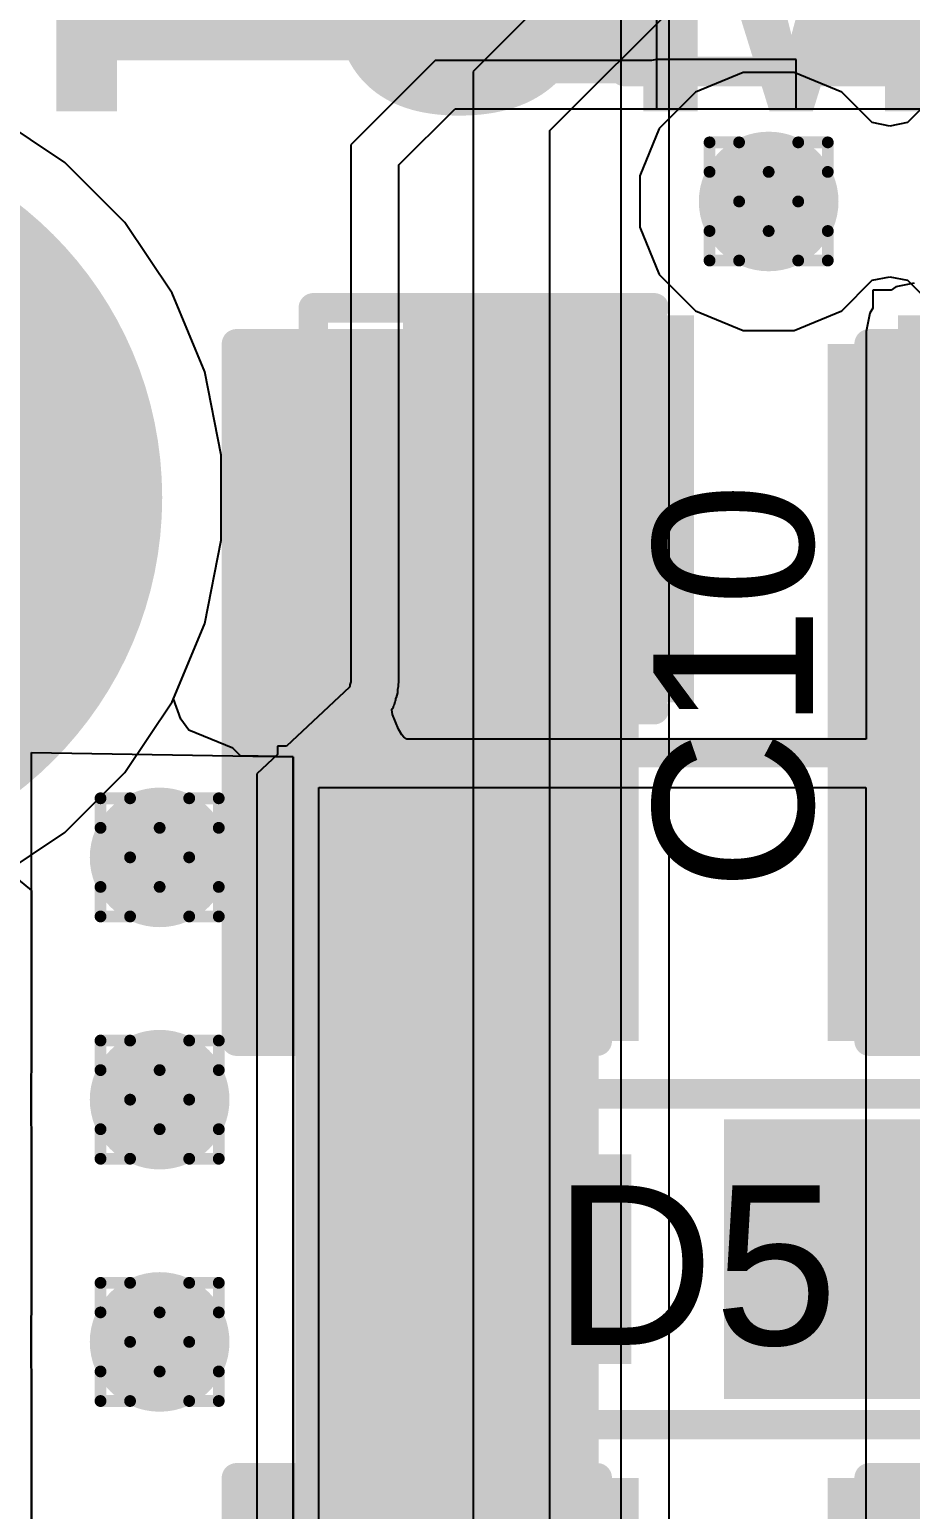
# Model space of a CAD drawing. Header units: inches. Extents: x -6 to 328, y -6 to 90.
# Drawn here: x 1.03 to 4.81, y 26.65 to 33.01 of the extents above; entities that cross this region are included whole.
import ezdxf

# ---------------------------------------------------------------- set-up
doc = ezdxf.new("R2010")
doc.units = ezdxf.units.IN
for name, color, linetype in [('Bottom Layer', 5, 'Continuous'), ('Bottom Overlay', 54, 'Continuous'), ('Bottom Paste', 16, 'Continuous'), ('Bottom Solder', 6, 'Continuous'), ('Designators', 56, 'Continuous'), ('Drill Drawing', 1, 'Continuous'), ('GND', 76, 'Continuous'), ('Pad Holes', 156, 'Continuous'), ('PWR', 16, 'Continuous'), ('Top Layer', 1, 'Continuous'), ('Top Overlay', 2, 'Continuous'), ('Top Paste', 8, 'Continuous'), ('Top Solder', 216, 'Continuous'), ('Via Holes', 16, 'Continuous')]:
    doc.layers.add(name, color=color, linetype=linetype)
doc.styles.add('Arial', font='', dxfattribs={"height": 0.2})
doc.styles.add('Arial_Bold', font='', dxfattribs={"height": 0.2})
doc.styles.get('Arial').set_extended_font_data('Arial')
doc.styles.get('Arial_Bold').set_extended_font_data('Arial', bold=True)

# ---------------------------------------------------------------- blocks, each defined once
blk = doc.blocks.new('FNR4030S3R9MT_B_47')
at = {"layer": 'Bottom Layer'}
for points in [[(-2.05, 1.85), (-0.95, 1.85), (-0.95, -1.85), (-2.05, -1.85)], [(0.95, 1.85), (2.05, 1.85), (2.05, -1.85), (0.95, -1.85)]]:
    blk.add_hatch(color=5, dxfattribs=at).paths.add_polyline_path(points)
at = {"layer": 'Bottom Paste'}
for points in [[(-2.05, 1.85), (-0.95, 1.85), (-0.95, -1.85), (-2.05, -1.85)], [(0.95, 1.85), (2.05, 1.85), (2.05, -1.85), (0.95, -1.85)]]:
    blk.add_hatch(color=16, dxfattribs=at).paths.add_polyline_path(points)
at = {"layer": 'Bottom Solder'}
for points in [[(-2.1516, 1.9516), (-0.8484, 1.9516), (-0.8484, -1.9516), (-2.1516, -1.9516)], [(0.8484, 1.9516), (2.1516, 1.9516), (2.1516, -1.9516), (0.8484, -1.9516)]]:
    blk.add_hatch(color=6, dxfattribs=at).paths.add_polyline_path(points)
at = {"layer": 'Bottom Overlay'}
for points in [[(-2, 2, 0.127, 0.127, 0), (2, 2, 0.127, 0.127, 0)], [(-2, -2, 0.127, 0.127, 0), (2, -2, 0.127, 0.127, 0)]]:
    blk.add_lwpolyline(points, format="xyseb", dxfattribs=at)
for points in [[(-2.0317, 2, 0.0635, 0.0635, 1), (-1.9682, 2, 0.0635, 0.0635, 1)], [(1.9683, 2, 0.0635, 0.0635, 1), (2.0318, 2, 0.0635, 0.0635, 1)], [(-2.0317, -2, 0.0635, 0.0635, 1), (-1.9682, -2, 0.0635, 0.0635, 1)], [(1.9683, -2, 0.0635, 0.0635, 1), (2.0318, -2, 0.0635, 0.0635, 1)]]:
    blk.add_lwpolyline(points, format="xyseb", close=True, dxfattribs=at)
blk = doc.blocks.new('SOD_523F_B_55')
at = {"layer": 'Bottom Layer'}
for points in [[(-1.4, 0.26), (-0.6, 0.26), (-0.6, -0.26), (-1.4, -0.26)], [(0.6, 0.26), (1.4, 0.26), (1.4, -0.26), (0.6, -0.26)]]:
    blk.add_hatch(color=5, dxfattribs=at).paths.add_polyline_path(points)
at = {"layer": 'Bottom Overlay'}
for points in [[(0.7367, 0.3302), (1.7781, 0.3302), (1.7781, 0.508), (0.7367, 0.508)], [(1.4987, -0.3556), (1.7781, -0.3556), (1.7781, 0.381), (1.4987, 0.381)], [(0.7367, -0.508), (1.7781, -0.508), (1.7781, -0.3302), (0.7367, -0.3302)]]:
    blk.add_hatch(color=54, dxfattribs=at).paths.add_polyline_path(points)
at = {"layer": 'Bottom Paste'}
for points in [[(-1.4, 0.26), (-0.6, 0.26), (-0.6, -0.26), (-1.4, -0.26)], [(0.6, 0.26), (1.4, 0.26), (1.4, -0.26), (0.6, -0.26)]]:
    blk.add_hatch(color=16, dxfattribs=at).paths.add_polyline_path(points)
at = {"layer": 'Bottom Solder'}
for points in [[(-1.5016, 0.3616), (-0.4984, 0.3616), (-0.4984, -0.3616), (-1.5016, -0.3616)], [(0.4984, 0.3616), (1.5016, 0.3616), (1.5016, -0.3616), (0.4984, -0.3616)]]:
    blk.add_hatch(color=6, dxfattribs=at).paths.add_polyline_path(points)
at = {"layer": 'Bottom Overlay'}
for points in [[(0.7366, 0.4572, 0.127, 0.127, 0), (-0.635, 0.4572, 0.127, 0.127, 0)], [(-0.635, 0.4572, 0.127, 0.127, 0), (-0.635, 0.3772, 0.127, 0.127, 0)], [(-0.635, -0.381, 0.127, 0.127, 0), (-0.635, -0.461, 0.127, 0.127, 0)], [(0.7366, -0.4572, 0.127, 0.127, 0), (-0.635, -0.4572, 0.127, 0.127, 0)]]:
    blk.add_lwpolyline(points, format="xyseb", dxfattribs=at)
for points in [[(-0.6667, 0.4572, 0.0635, 0.0635, 1), (-0.6032, 0.4572, 0.0635, 0.0635, 1)], [(-0.6667, 0.4572, 0.0635, 0.0635, 1), (-0.6032, 0.4572, 0.0635, 0.0635, 1)], [(0.7048, 0.4572, 0.0635, 0.0635, 1), (0.7683, 0.4572, 0.0635, 0.0635, 1)], [(-0.6667, 0.3772, 0.0635, 0.0635, 1), (-0.6032, 0.3772, 0.0635, 0.0635, 1)], [(-0.6667, -0.381, 0.0635, 0.0635, 1), (-0.6032, -0.381, 0.0635, 0.0635, 1)], [(-0.6667, -0.4572, 0.0635, 0.0635, 1), (-0.6032, -0.4572, 0.0635, 0.0635, 1)], [(-0.6667, -0.461, 0.0635, 0.0635, 1), (-0.6032, -0.461, 0.0635, 0.0635, 1)], [(0.7048, -0.4572, 0.0635, 0.0635, 1), (0.7683, -0.4572, 0.0635, 0.0635, 1)]]:
    blk.add_lwpolyline(points, format="xyseb", close=True, dxfattribs=at)
blk = doc.blocks.new('M____SMP_56')
at = {"layer": 'Top Layer'}
for points in [[(-1.95, 0.55), (0.05, 0.55), (0.05, -0.55), (-1.95, -0.55)], [(0.55, 0.4), (1.35, 0.4), (1.35, -0.4), (0.55, -0.4)]]:
    blk.add_hatch(color=1, dxfattribs=at).paths.add_polyline_path(points)
at = {"layer": 'Top Overlay'}
for points in [[(1.1458, 0.4571), (1.4252, 0.4571), (1.4252, 0.7619), (1.1458, 0.7619)], [(1.7554, 0.7619), (1.3998, 0.7619), (1.3998, -0.7621), (1.7554, -0.7621)], [(1.1458, -0.7621), (1.4252, -0.7621), (1.4252, -0.4573), (1.1458, -0.4573)]]:
    blk.add_hatch(color=2, dxfattribs=at).paths.add_polyline_path(points)
at = {"layer": 'Top Paste'}
for points in [[(-1.95, 0.55), (0.05, 0.55), (0.05, -0.55), (-1.95, -0.55)], [(0.55, 0.4), (1.35, 0.4), (1.35, -0.4), (0.55, -0.4)]]:
    blk.add_hatch(color=8, dxfattribs=at).paths.add_polyline_path(points)
at = {"layer": 'Top Solder'}
for points in [[(-2.0008, 0.6008), (0.1008, 0.6008), (0.1008, -0.6008), (-2.0008, -0.6008)], [(0.4992, 0.4508), (1.4008, 0.4508), (1.4008, -0.4508), (0.4992, -0.4508)]]:
    blk.add_hatch(color=216, dxfattribs=at).paths.add_polyline_path(points)
at = {"layer": 'Top Overlay'}
for points in [[(1.143, 0.7112, 0.127, 0.127, 0), (-1.0922, 0.7112, 0.127, 0.127, 0)], [(1.143, -0.7112, 0.127, 0.127, 0), (-1.0922, -0.7112, 0.127, 0.127, 0)]]:
    blk.add_lwpolyline(points, format="xyseb", dxfattribs=at)
for points in [[(-1.124, 0.7112, 0.0635, 0.0635, 1), (-1.0604, 0.7112, 0.0635, 0.0635, 1)], [(1.1113, 0.7112, 0.0635, 0.0635, 1), (1.1747, 0.7112, 0.0635, 0.0635, 1)], [(-1.124, -0.7112, 0.0635, 0.0635, 1), (-1.0604, -0.7112, 0.0635, 0.0635, 1)], [(1.1113, -0.7112, 0.0635, 0.0635, 1), (1.1747, -0.7112, 0.0635, 0.0635, 1)]]:
    blk.add_lwpolyline(points, format="xyseb", close=True, dxfattribs=at)
blk = doc.blocks.new('C___1210_89')
at = {"layer": 'Top Layer'}
for points in [[(-2.032, 1.397), (-0.508, 1.397), (-0.508, -1.397), (-2.032, -1.397)], [(0.508, 1.397), (2.032, 1.397), (2.032, -1.397), (0.508, -1.397)]]:
    blk.add_hatch(color=1, dxfattribs=at).paths.add_polyline_path(points)
at = {"layer": 'Top Paste'}
for points in [[(-2.032, 1.397), (-0.508, 1.397), (-0.508, -1.397), (-2.032, -1.397)], [(0.508, 1.397), (2.032, 1.397), (2.032, -1.397), (0.508, -1.397)]]:
    blk.add_hatch(color=8, dxfattribs=at).paths.add_polyline_path(points)
at = {"layer": 'Top Solder'}
for points in [[(-2.1336, 1.4986), (-0.4064, 1.4986), (-0.4064, -1.4986), (-2.1336, -1.4986)], [(0.4064, 1.4986), (2.1336, 1.4986), (2.1336, -1.4986), (0.4064, -1.4986)]]:
    blk.add_hatch(color=216, dxfattribs=at).paths.add_polyline_path(points)
at = {"layer": 'Top Overlay'}
for points in [[(-2.1336, 1.4986, 0.127, 0.127, 0), (-2.1336, -1.4986, 0.127, 0.127, 0)], [(-0.5842, 1.4986, 0.127, 0.127, 0), (-2.1336, 1.4986, 0.127, 0.127, 0)], [(2.1336, 1.4986, 0.127, 0.127, 0), (0.5842, 1.4986, 0.127, 0.127, 0)], [(2.1336, 1.4986, 0.127, 0.127, 0), (2.1336, -1.4986, 0.127, 0.127, 0)], [(-0.5842, -1.4986, 0.127, 0.127, 0), (-2.1336, -1.4986, 0.127, 0.127, 0)], [(2.1336, -1.4986, 0.127, 0.127, 0), (0.5842, -1.4986, 0.127, 0.127, 0)]]:
    blk.add_lwpolyline(points, format="xyseb", dxfattribs=at)
for points in [[(-2.16535, 1.4986, 0.0635, 0.0635, 1), (-2.10185, 1.4986, 0.0635, 0.0635, 1)], [(-2.16535, 1.4986, 0.0635, 0.0635, 1), (-2.10185, 1.4986, 0.0635, 0.0635, 1)], [(-0.61595, 1.4986, 0.0635, 0.0635, 1), (-0.55245, 1.4986, 0.0635, 0.0635, 1)], [(0.55245, 1.4986, 0.0635, 0.0635, 1), (0.61595, 1.4986, 0.0635, 0.0635, 1)], [(2.10185, 1.4986, 0.0635, 0.0635, 1), (2.16535, 1.4986, 0.0635, 0.0635, 1)], [(2.10185, 1.4986, 0.0635, 0.0635, 1), (2.16535, 1.4986, 0.0635, 0.0635, 1)], [(-2.16535, -1.4986, 0.0635, 0.0635, 1), (-2.10185, -1.4986, 0.0635, 0.0635, 1)], [(-2.16535, -1.4986, 0.0635, 0.0635, 1), (-2.10185, -1.4986, 0.0635, 0.0635, 1)], [(-0.61595, -1.4986, 0.0635, 0.0635, 1), (-0.55245, -1.4986, 0.0635, 0.0635, 1)], [(0.55245, -1.4986, 0.0635, 0.0635, 1), (0.61595, -1.4986, 0.0635, 0.0635, 1)], [(2.10185, -1.4986, 0.0635, 0.0635, 1), (2.16535, -1.4986, 0.0635, 0.0635, 1)], [(2.10185, -1.4986, 0.0635, 0.0635, 1), (2.16535, -1.4986, 0.0635, 0.0635, 1)]]:
    blk.add_lwpolyline(points, format="xyseb", close=True, dxfattribs=at)
blk = doc.blocks.new('C___1210_90')
at = {"layer": 'Top Layer'}
for points in [[(-2.032, 1.397), (-0.508, 1.397), (-0.508, -1.397), (-2.032, -1.397)], [(0.508, 1.397), (2.032, 1.397), (2.032, -1.397), (0.508, -1.397)]]:
    blk.add_hatch(color=1, dxfattribs=at).paths.add_polyline_path(points)
at = {"layer": 'Top Paste'}
for points in [[(-2.032, 1.397), (-0.508, 1.397), (-0.508, -1.397), (-2.032, -1.397)], [(0.508, 1.397), (2.032, 1.397), (2.032, -1.397), (0.508, -1.397)]]:
    blk.add_hatch(color=8, dxfattribs=at).paths.add_polyline_path(points)
at = {"layer": 'Top Solder'}
for points in [[(-2.1336, 1.4986), (-0.4064, 1.4986), (-0.4064, -1.4986), (-2.1336, -1.4986)], [(0.4064, 1.4986), (2.1336, 1.4986), (2.1336, -1.4986), (0.4064, -1.4986)]]:
    blk.add_hatch(color=216, dxfattribs=at).paths.add_polyline_path(points)
at = {"layer": 'Top Overlay'}
for points in [[(-0.5842, 1.4986, 0.127, 0.127, 0), (-2.1336, 1.4986, 0.127, 0.127, 0)], [(-2.1336, 1.4986, 0.127, 0.127, 0), (-2.1336, -1.4986, 0.127, 0.127, 0)], [(2.1336, 1.4986, 0.127, 0.127, 0), (0.5842, 1.4986, 0.127, 0.127, 0)], [(2.1336, 1.4986, 0.127, 0.127, 0), (2.1336, -1.4986, 0.127, 0.127, 0)], [(-0.5842, -1.4986, 0.127, 0.127, 0), (-2.1336, -1.4986, 0.127, 0.127, 0)], [(2.1336, -1.4986, 0.127, 0.127, 0), (0.5842, -1.4986, 0.127, 0.127, 0)]]:
    blk.add_lwpolyline(points, format="xyseb", dxfattribs=at)
for points in [[(-2.16535, 1.4986, 0.0635, 0.0635, 1), (-2.10185, 1.4986, 0.0635, 0.0635, 1)], [(-2.16535, 1.4986, 0.0635, 0.0635, 1), (-2.10185, 1.4986, 0.0635, 0.0635, 1)], [(-0.61595, 1.4986, 0.0635, 0.0635, 1), (-0.55245, 1.4986, 0.0635, 0.0635, 1)], [(0.55245, 1.4986, 0.0635, 0.0635, 1), (0.61595, 1.4986, 0.0635, 0.0635, 1)], [(2.10185, 1.4986, 0.0635, 0.0635, 1), (2.16535, 1.4986, 0.0635, 0.0635, 1)], [(2.10185, 1.4986, 0.0635, 0.0635, 1), (2.16535, 1.4986, 0.0635, 0.0635, 1)], [(-2.16535, -1.4986, 0.0635, 0.0635, 1), (-2.10185, -1.4986, 0.0635, 0.0635, 1)], [(-2.16535, -1.4986, 0.0635, 0.0635, 1), (-2.10185, -1.4986, 0.0635, 0.0635, 1)], [(-0.61595, -1.4986, 0.0635, 0.0635, 1), (-0.55245, -1.4986, 0.0635, 0.0635, 1)], [(0.55245, -1.4986, 0.0635, 0.0635, 1), (0.61595, -1.4986, 0.0635, 0.0635, 1)], [(2.10185, -1.4986, 0.0635, 0.0635, 1), (2.16535, -1.4986, 0.0635, 0.0635, 1)], [(2.10185, -1.4986, 0.0635, 0.0635, 1), (2.16535, -1.4986, 0.0635, 0.0635, 1)]]:
    blk.add_lwpolyline(points, format="xyseb", close=True, dxfattribs=at)
blk = doc.blocks.new('C___0805_B_92')
at = {"layer": 'Bottom Layer'}
for points in [[(-1.524, 0.762), (-0.508, 0.762), (-0.508, -0.762), (-1.524, -0.762)], [(0.508, 0.762), (1.524, 0.762), (1.524, -0.762), (0.508, -0.762)]]:
    blk.add_hatch(color=5, dxfattribs=at).paths.add_polyline_path(points)
at = {"layer": 'Bottom Paste'}
for points in [[(-1.524, 0.762), (-0.508, 0.762), (-0.508, -0.762), (-1.524, -0.762)], [(0.508, 0.762), (1.524, 0.762), (1.524, -0.762), (0.508, -0.762)]]:
    blk.add_hatch(color=16, dxfattribs=at).paths.add_polyline_path(points)
at = {"layer": 'Bottom Solder'}
for points in [[(-1.594, 0.832), (-0.438, 0.832), (-0.438, -0.832), (-1.594, -0.832)], [(0.438, 0.832), (1.594, 0.832), (1.594, -0.832), (0.438, -0.832)]]:
    blk.add_hatch(color=6, dxfattribs=at).paths.add_polyline_path(points)
at = {"layer": 'Bottom Overlay'}
for points in [[(-1.6256, 0.8636, 0.127, 0.127, 0), (-0.6096, 0.8636, 0.127, 0.127, 0)], [(-1.6256, -0.8636, 0.127, 0.127, 0), (-1.6256, 0.8636, 0.127, 0.127, 0)], [(0.6096, 0.8636, 0.127, 0.127, 0), (1.6256, 0.8636, 0.127, 0.127, 0)], [(1.6256, -0.8636, 0.127, 0.127, 0), (1.6256, 0.8636, 0.127, 0.127, 0)], [(-1.6256, -0.8636, 0.127, 0.127, 0), (-0.6096, -0.8636, 0.127, 0.127, 0)], [(0.6096, -0.8636, 0.127, 0.127, 0), (1.6256, -0.8636, 0.127, 0.127, 0)]]:
    blk.add_lwpolyline(points, format="xyseb", dxfattribs=at)
for points in [[(-1.6574, 0.8636, 0.0635, 0.0635, 1), (-1.5938, 0.8636, 0.0635, 0.0635, 1)], [(-1.6574, 0.8636, 0.0635, 0.0635, 1), (-1.5938, 0.8636, 0.0635, 0.0635, 1)], [(-0.6413, 0.8636, 0.0635, 0.0635, 1), (-0.5778, 0.8636, 0.0635, 0.0635, 1)], [(0.5778, 0.8636, 0.0635, 0.0635, 1), (0.6413, 0.8636, 0.0635, 0.0635, 1)], [(1.5938, 0.8636, 0.0635, 0.0635, 1), (1.6574, 0.8636, 0.0635, 0.0635, 1)], [(1.5938, 0.8636, 0.0635, 0.0635, 1), (1.6574, 0.8636, 0.0635, 0.0635, 1)], [(-1.6574, -0.8636, 0.0635, 0.0635, 1), (-1.5938, -0.8636, 0.0635, 0.0635, 1)], [(-1.6574, -0.8636, 0.0635, 0.0635, 1), (-1.5938, -0.8636, 0.0635, 0.0635, 1)], [(-0.6413, -0.8636, 0.0635, 0.0635, 1), (-0.5778, -0.8636, 0.0635, 0.0635, 1)], [(0.5778, -0.8636, 0.0635, 0.0635, 1), (0.6413, -0.8636, 0.0635, 0.0635, 1)], [(1.5938, -0.8636, 0.0635, 0.0635, 1), (1.6574, -0.8636, 0.0635, 0.0635, 1)], [(1.5938, -0.8636, 0.0635, 0.0635, 1), (1.6574, -0.8636, 0.0635, 0.0635, 1)]]:
    blk.add_lwpolyline(points, format="xyseb", close=True, dxfattribs=at)

msp = doc.modelspace()

# ---------------------------------------------------------------- hatches: boundary and pattern name
at = {"layer": 'Bottom Layer'}
for points in [[(4.3228, 32.879), (7.3068, 32.879), (7.3068, 36.391), (4.3228, 36.391)], [(1.2376, 32.879), (3.7228, 32.879), (3.7228, 36.21), (1.2376, 36.21)]]:
    msp.add_hatch(color=5, dxfattribs=at).paths.add_polyline_path(points)
h = msp.add_hatch(color=5, dxfattribs=at)
edge = h.paths.add_edge_path()
edge.add_arc((4.2052, 32.273), 0.3, 0, 360)
h = msp.add_hatch(color=5, dxfattribs=at)
edge = h.paths.add_edge_path()
edge.add_arc((1.589, 29.4536), 0.3, 0, 360)
h = msp.add_hatch(color=5, dxfattribs=at)
edge = h.paths.add_edge_path()
edge.add_arc((1.589, 28.4122), 0.3, 0, 360)
h = msp.add_hatch(color=5, dxfattribs=at)
edge = h.paths.add_edge_path()
edge.add_arc((1.589, 27.3708), 0.3, 0, 360)
at = {"layer": 'GND'}
h = msp.add_hatch(color=76, dxfattribs=at)
edge = h.paths.add_edge_path()
edge.add_arc((4.2052, 32.273), 0.3, 0, 360)
h = msp.add_hatch(color=76, dxfattribs=at)
edge = h.paths.add_edge_path()
edge.add_arc((1.589, 29.4536), 0.3, 0, 360)
h = msp.add_hatch(color=76, dxfattribs=at)
edge = h.paths.add_edge_path()
edge.add_arc((1.589, 28.4122), 0.3, 0, 360)
h = msp.add_hatch(color=76, dxfattribs=at)
edge = h.paths.add_edge_path()
edge.add_arc((1.589, 27.3708), 0.3, 0, 360)
at = {"layer": 'Pad Holes'}
h = msp.add_hatch(color=7, dxfattribs=at)
edge = h.paths.add_edge_path()
edge.add_arc((0, 31), 1.6, 0, 360)
at = {"layer": 'PWR'}
h = msp.add_hatch(color=16, dxfattribs=at)
edge = h.paths.add_edge_path()
edge.add_arc((4.2052, 32.273), 0.3, 0, 360)
h = msp.add_hatch(color=16, dxfattribs=at)
edge = h.paths.add_edge_path()
edge.add_arc((1.589, 29.4536), 0.3, 0, 360)
h = msp.add_hatch(color=16, dxfattribs=at)
edge = h.paths.add_edge_path()
edge.add_arc((1.589, 28.4122), 0.3, 0, 360)
h = msp.add_hatch(color=16, dxfattribs=at)
edge = h.paths.add_edge_path()
edge.add_arc((1.589, 27.3708), 0.3, 0, 360)
at = {"layer": 'Top Layer'}
h = msp.add_hatch(color=1, dxfattribs=at)
edge = h.paths.add_edge_path()
edge.add_arc((4.2052, 32.273), 0.3, 0, 360)
h = msp.add_hatch(color=1, dxfattribs=at)
edge = h.paths.add_edge_path()
edge.add_arc((1.589, 29.4536), 0.3, 0, 360)
h = msp.add_hatch(color=1, dxfattribs=at)
edge = h.paths.add_edge_path()
edge.add_arc((1.589, 28.4122), 0.3, 0, 360)
h = msp.add_hatch(color=1, dxfattribs=at)
edge = h.paths.add_edge_path()
edge.add_arc((1.589, 27.3708), 0.3, 0, 360)
at = {"layer": 'Via Holes'}
h = msp.add_hatch(color=7, dxfattribs=at)
edge = h.paths.add_edge_path()
edge.add_arc((4.2052, 32.273), 0.15, 0, 360)
h = msp.add_hatch(color=7, dxfattribs=at)
edge = h.paths.add_edge_path()
edge.add_arc((1.589, 29.4536), 0.15, 0, 360)
h = msp.add_hatch(color=7, dxfattribs=at)
edge = h.paths.add_edge_path()
edge.add_arc((1.589, 28.4122), 0.15, 0, 360)
h = msp.add_hatch(color=7, dxfattribs=at)
edge = h.paths.add_edge_path()
edge.add_arc((1.589, 27.3708), 0.15, 0, 360)

# ---------------------------------------------------------------- linework, layer by layer
at = {"layer": 'Bottom Layer'}
for p, q in [((3.7228, 34.063), (3.7228, 32.8831)), ((2.7728, 32.879), (2.5913, 32.6975)), ((2.8586, 32.879), (2.7728, 32.879)), ((3.7024, 32.879), (2.8586, 32.879)), ((2.8586, 32.879), (2.8586, 32.879)), ((2.8586, 32.879), (2.8586, 32.879)), ((3.7228, 32.8831), (3.7024, 32.879)), ((4.3228, 32.8831), (3.7228, 32.8831)), ((3.7228, 32.8831), (3.7228, 32.6719)), ((4.3228, 32.6719), (4.3228, 32.8831)), ((2.5913, 32.6975), (2.4705, 32.5767)), ((1.1819, 32.4401), (0.8782, 32.643)), ((2.617, 32.4302), (2.8586, 32.6719)), ((2.8586, 32.6719), (7.3068, 32.6719)), ((3.7228, 32.6719), (4.3228, 32.6719)), ((2.4705, 32.5767), (2.4098, 32.516)), ((2.4705, 32.5767), (2.4705, 32.5767)), ((2.4098, 32.516), (2.4098, 30.2077)), ((1.4401, 32.1819), (1.1819, 32.4401)), ((2.617, 30.2077), (2.617, 32.4302)), ((2.617, 32.4302), (2.617, 32.4302)), ((1.643, 31.8782), (1.4401, 32.1819)), ((1.7828, 31.5408), (1.643, 31.8782)), ((4.7311, 31.892), (4.653, 31.892)), ((4.653, 31.892), (4.653, 31.8139)), ((4.7515, 31.9057), (4.7311, 31.892)), ((4.8308, 31.9214), (4.7515, 31.9057)), ((4.653, 31.8139), (4.6394, 31.7935)), ((4.6394, 31.7935), (4.6236, 31.7142)), ((4.6236, 31.7142), (4.6236, 29.9621)), ((1.854, 31.1826), (1.7828, 31.5408)), ((1.854, 30.8174), (1.854, 31.1826)), ((1.7828, 30.4592), (1.854, 30.8174)), ((1.643, 30.1218), (1.7828, 30.4592)), ((2.4048, 30.1856), (2.1337, 29.932)), ((2.4052, 30.1877), (2.4048, 30.1856)), ((2.4048, 30.1856), (2.4048, 30.1856)), ((2.4048, 30.1856), (2.4048, 30.1856)), ((2.4048, 30.1856), (2.4048, 30.1856)), ((2.4053, 30.1879), (2.4052, 30.1877)), ((2.4061, 30.1898), (2.4053, 30.1879)), ((2.4053, 30.1879), (2.4053, 30.1879)), ((2.4067, 30.1945), (2.4061, 30.1898)), ((2.4087, 30.2032), (2.4067, 30.1946)), ((2.4067, 30.1946), (2.4067, 30.1945)), ((2.4067, 30.1945), (2.4067, 30.1945)), ((2.4067, 30.1945), (2.4067, 30.1945)), ((2.4098, 30.2077), (2.4087, 30.2032)), ((2.4087, 30.2032), (2.4087, 30.2032)), ((2.4087, 30.2032), (2.4087, 30.2032)), ((2.6084, 30.1472), (2.6104, 30.1558)), ((2.6104, 30.1559), (2.6115, 30.1604)), ((2.6104, 30.1558), (2.6104, 30.1559)), ((2.6104, 30.1559), (2.6104, 30.1559)), ((2.6115, 30.1604), (2.6116, 30.1638)), ((2.6116, 30.1639), (2.6122, 30.1685)), ((2.6116, 30.1638), (2.6116, 30.1639)), ((2.6121, 30.1764), (2.6154, 30.1885)), ((2.6125, 30.1708), (2.6121, 30.1764)), ((2.6121, 30.1697), (2.6125, 30.1708)), ((2.6122, 30.1685), (2.6121, 30.1697)), ((2.6145, 30.1954), (2.617, 30.2077)), ((2.6154, 30.1885), (2.6145, 30.1954)), ((1.4401, 29.8181), (1.643, 30.1218)), ((2.5861, 30.0872), (2.5876, 30.0918)), ((2.5886, 30.0671), (2.5861, 30.0872)), ((2.5876, 30.0918), (2.5934, 30.0999)), ((2.5934, 30.0999), (2.5942, 30.1031)), ((2.5942, 30.1031), (2.596, 30.1059)), ((2.596, 30.1059), (2.5961, 30.1061)), ((2.596, 30.1059), (2.596, 30.1059)), ((2.5961, 30.1061), (2.5962, 30.1063)), ((2.5962, 30.1063), (2.5966, 30.1085)), ((2.5962, 30.1063), (2.5962, 30.1063)), ((2.5962, 30.1063), (2.5962, 30.1063)), ((2.5966, 30.1085), (2.5967, 30.1086)), ((2.5967, 30.1087), (2.5975, 30.1106)), ((2.5967, 30.1086), (2.5967, 30.1087)), ((2.5967, 30.1086), (2.5967, 30.1086)), ((2.5975, 30.1106), (2.6001, 30.1234)), ((2.6001, 30.1234), (2.6032, 30.1289)), ((2.6032, 30.1289), (2.6041, 30.1357)), ((2.6032, 30.1289), (2.6032, 30.1289)), ((2.6041, 30.1357), (2.608, 30.1451)), ((2.608, 30.1451), (2.6084, 30.1472)), ((2.6084, 30.1472), (2.6084, 30.1472)), ((2.6152, 30.0051), (2.5886, 30.0671)), ((2.6299, 29.98), (2.6152, 30.0051)), ((2.6386, 29.9701), (2.6299, 29.98)), ((2.6504, 29.9614), (2.6386, 29.9701)), ((4.6228, 29.9614), (2.6504, 29.9614)), ((4.6236, 29.9621), (4.6228, 29.9614)), ((2.1337, 29.932), (2.095, 29.932)), ((2.095, 29.932), (2.095, 29.8958)), ((2.095, 29.8958), (2.0066, 29.8132)), ((1.1819, 29.5599), (1.4401, 29.8181)), ((2.0066, 29.8132), (2.0066, 25.796)), ((2.2728, 26.0542), (2.2728, 29.7542)), ((2.2728, 29.7542), (4.6228, 29.7542)), ((4.6228, 29.7542), (4.6228, 24.653)), ((0.8782, 29.357), (1.1819, 29.5599))]:
    msp.add_line(p, q, dxfattribs=at)
at = {"layer": 'Bottom Overlay'}
for points in [[(2.2494, 26.7406, 0.127, 0.127, 0), (2.2494, 31.8158, 0.127, 0.127, 0)], [(2.2494, 31.8158, 0.127, 0.127, 0), (3.2484, 31.8158, 0.127, 0.127, 0)], [(2.2494, 26.7406, 0.127, 0.127, 0), (2.5491, 26.7406, 0.127, 0.127, 0)]]:
    msp.add_lwpolyline(points, format="xyseb", dxfattribs=at)
for points in [[(2.2176, 31.8158, 0.0635, 0.0635, 1), (2.2811, 31.8158, 0.0635, 0.0635, 1)], [(2.2176, 31.8158, 0.0635, 0.0635, 1), (2.2811, 31.8158, 0.0635, 0.0635, 1)], [(3.2166, 31.8158, 0.0635, 0.0635, 1), (3.2801, 31.8158, 0.0635, 0.0635, 1)], [(2.2176, 26.7406, 0.0635, 0.0635, 1), (2.2811, 26.7406, 0.0635, 0.0635, 1)], [(2.2176, 26.7406, 0.0635, 0.0635, 1), (2.2811, 26.7406, 0.0635, 0.0635, 1)], [(2.5174, 26.7406, 0.0635, 0.0635, 1), (2.5809, 26.7406, 0.0635, 0.0635, 1)]]:
    msp.add_lwpolyline(points, format="xyseb", close=True, dxfattribs=at)
at = {"layer": 'Drill Drawing'}
for points in [[(3.9512, 32.4, 0.0508, 0.0508, 0), (3.9512, 32.527, 0.0508, 0.0508, 0)], [(3.9512, 32.527, 0.0508, 0.0508, 0), (4.0782, 32.527, 0.0508, 0.0508, 0)], [(4.0782, 32.527, 0.0508, 0.0508, 0), (4.2052, 32.4, 0.0508, 0.0508, 0)], [(4.2052, 32.4, 0.0508, 0.0508, 0), (4.3322, 32.527, 0.0508, 0.0508, 0)], [(4.3322, 32.527, 0.0508, 0.0508, 0), (4.4592, 32.527, 0.0508, 0.0508, 0)], [(4.4592, 32.4, 0.0508, 0.0508, 0), (4.4592, 32.527, 0.0508, 0.0508, 0)], [(3.9512, 32.4, 0.0508, 0.0508, 0), (4.0782, 32.273, 0.0508, 0.0508, 0)], [(4.3322, 32.273, 0.0508, 0.0508, 0), (4.4592, 32.4, 0.0508, 0.0508, 0)], [(3.9512, 32.146, 0.0508, 0.0508, 0), (4.0782, 32.273, 0.0508, 0.0508, 0)], [(4.3322, 32.273, 0.0508, 0.0508, 0), (4.4592, 32.146, 0.0508, 0.0508, 0)], [(3.9512, 32.019, 0.0508, 0.0508, 0), (3.9512, 32.146, 0.0508, 0.0508, 0)], [(4.0782, 32.019, 0.0508, 0.0508, 0), (4.2052, 32.146, 0.0508, 0.0508, 0)], [(4.2052, 32.146, 0.0508, 0.0508, 0), (4.3322, 32.019, 0.0508, 0.0508, 0)], [(4.4592, 32.019, 0.0508, 0.0508, 0), (4.4592, 32.146, 0.0508, 0.0508, 0)], [(3.9512, 32.019, 0.0508, 0.0508, 0), (4.0782, 32.019, 0.0508, 0.0508, 0)], [(4.3322, 32.019, 0.0508, 0.0508, 0), (4.4592, 32.019, 0.0508, 0.0508, 0)], [(1.335, 29.5806, 0.0508, 0.0508, 0), (1.335, 29.7076, 0.0508, 0.0508, 0)], [(1.335, 29.7076, 0.0508, 0.0508, 0), (1.462, 29.7076, 0.0508, 0.0508, 0)], [(1.462, 29.7076, 0.0508, 0.0508, 0), (1.589, 29.5806, 0.0508, 0.0508, 0)], [(1.589, 29.5806, 0.0508, 0.0508, 0), (1.716, 29.7076, 0.0508, 0.0508, 0)], [(1.716, 29.7076, 0.0508, 0.0508, 0), (1.843, 29.7076, 0.0508, 0.0508, 0)], [(1.843, 29.5806, 0.0508, 0.0508, 0), (1.843, 29.7076, 0.0508, 0.0508, 0)], [(1.335, 29.5806, 0.0508, 0.0508, 0), (1.462, 29.4536, 0.0508, 0.0508, 0)], [(1.716, 29.4536, 0.0508, 0.0508, 0), (1.843, 29.5806, 0.0508, 0.0508, 0)], [(1.335, 29.3266, 0.0508, 0.0508, 0), (1.462, 29.4536, 0.0508, 0.0508, 0)], [(1.716, 29.4536, 0.0508, 0.0508, 0), (1.843, 29.3266, 0.0508, 0.0508, 0)], [(1.335, 29.1996, 0.0508, 0.0508, 0), (1.335, 29.3266, 0.0508, 0.0508, 0)], [(1.462, 29.1996, 0.0508, 0.0508, 0), (1.589, 29.3266, 0.0508, 0.0508, 0)], [(1.589, 29.3266, 0.0508, 0.0508, 0), (1.716, 29.1996, 0.0508, 0.0508, 0)], [(1.843, 29.1996, 0.0508, 0.0508, 0), (1.843, 29.3266, 0.0508, 0.0508, 0)], [(1.335, 29.1996, 0.0508, 0.0508, 0), (1.462, 29.1996, 0.0508, 0.0508, 0)], [(1.716, 29.1996, 0.0508, 0.0508, 0), (1.843, 29.1996, 0.0508, 0.0508, 0)], [(1.335, 28.5392, 0.0508, 0.0508, 0), (1.335, 28.6662, 0.0508, 0.0508, 0)], [(1.335, 28.6662, 0.0508, 0.0508, 0), (1.462, 28.6662, 0.0508, 0.0508, 0)], [(1.462, 28.6662, 0.0508, 0.0508, 0), (1.589, 28.5392, 0.0508, 0.0508, 0)], [(1.589, 28.5392, 0.0508, 0.0508, 0), (1.716, 28.6662, 0.0508, 0.0508, 0)], [(1.716, 28.6662, 0.0508, 0.0508, 0), (1.843, 28.6662, 0.0508, 0.0508, 0)], [(1.843, 28.5392, 0.0508, 0.0508, 0), (1.843, 28.6662, 0.0508, 0.0508, 0)], [(1.335, 28.5392, 0.0508, 0.0508, 0), (1.462, 28.4122, 0.0508, 0.0508, 0)], [(1.716, 28.4122, 0.0508, 0.0508, 0), (1.843, 28.5392, 0.0508, 0.0508, 0)], [(1.335, 28.2852, 0.0508, 0.0508, 0), (1.462, 28.4122, 0.0508, 0.0508, 0)], [(1.716, 28.4122, 0.0508, 0.0508, 0), (1.843, 28.2852, 0.0508, 0.0508, 0)], [(1.335, 28.1582, 0.0508, 0.0508, 0), (1.335, 28.2852, 0.0508, 0.0508, 0)], [(1.462, 28.1582, 0.0508, 0.0508, 0), (1.589, 28.2852, 0.0508, 0.0508, 0)], [(1.589, 28.2852, 0.0508, 0.0508, 0), (1.716, 28.1582, 0.0508, 0.0508, 0)], [(1.843, 28.1582, 0.0508, 0.0508, 0), (1.843, 28.2852, 0.0508, 0.0508, 0)], [(1.335, 28.1582, 0.0508, 0.0508, 0), (1.462, 28.1582, 0.0508, 0.0508, 0)], [(1.716, 28.1582, 0.0508, 0.0508, 0), (1.843, 28.1582, 0.0508, 0.0508, 0)], [(1.335, 27.4978, 0.0508, 0.0508, 0), (1.335, 27.6248, 0.0508, 0.0508, 0)], [(1.335, 27.6248, 0.0508, 0.0508, 0), (1.462, 27.6248, 0.0508, 0.0508, 0)], [(1.462, 27.6248, 0.0508, 0.0508, 0), (1.589, 27.4978, 0.0508, 0.0508, 0)], [(1.589, 27.4978, 0.0508, 0.0508, 0), (1.716, 27.6248, 0.0508, 0.0508, 0)], [(1.716, 27.6248, 0.0508, 0.0508, 0), (1.843, 27.6248, 0.0508, 0.0508, 0)], [(1.843, 27.4978, 0.0508, 0.0508, 0), (1.843, 27.6248, 0.0508, 0.0508, 0)], [(1.335, 27.4978, 0.0508, 0.0508, 0), (1.462, 27.3708, 0.0508, 0.0508, 0)], [(1.716, 27.3708, 0.0508, 0.0508, 0), (1.843, 27.4978, 0.0508, 0.0508, 0)], [(1.335, 27.2438, 0.0508, 0.0508, 0), (1.462, 27.3708, 0.0508, 0.0508, 0)], [(1.716, 27.3708, 0.0508, 0.0508, 0), (1.843, 27.2438, 0.0508, 0.0508, 0)], [(1.335, 27.1168, 0.0508, 0.0508, 0), (1.335, 27.2438, 0.0508, 0.0508, 0)], [(1.462, 27.1168, 0.0508, 0.0508, 0), (1.589, 27.2438, 0.0508, 0.0508, 0)], [(1.589, 27.2438, 0.0508, 0.0508, 0), (1.716, 27.1168, 0.0508, 0.0508, 0)], [(1.843, 27.1168, 0.0508, 0.0508, 0), (1.843, 27.2438, 0.0508, 0.0508, 0)], [(1.335, 27.1168, 0.0508, 0.0508, 0), (1.462, 27.1168, 0.0508, 0.0508, 0)], [(1.716, 27.1168, 0.0508, 0.0508, 0), (1.843, 27.1168, 0.0508, 0.0508, 0)]]:
    msp.add_lwpolyline(points, format="xyseb", dxfattribs=at)
for points in [[(3.9385, 32.527, 0.0254, 0.0254, 1), (3.9639, 32.527, 0.0254, 0.0254, 1)], [(3.9385, 32.527, 0.0254, 0.0254, 1), (3.9639, 32.527, 0.0254, 0.0254, 1)], [(4.0655, 32.527, 0.0254, 0.0254, 1), (4.0909, 32.527, 0.0254, 0.0254, 1)], [(4.0655, 32.527, 0.0254, 0.0254, 1), (4.0909, 32.527, 0.0254, 0.0254, 1)], [(4.3195, 32.527, 0.0254, 0.0254, 1), (4.3449, 32.527, 0.0254, 0.0254, 1)], [(4.3195, 32.527, 0.0254, 0.0254, 1), (4.3449, 32.527, 0.0254, 0.0254, 1)], [(4.4465, 32.527, 0.0254, 0.0254, 1), (4.4719, 32.527, 0.0254, 0.0254, 1)], [(4.4465, 32.527, 0.0254, 0.0254, 1), (4.4719, 32.527, 0.0254, 0.0254, 1)], [(3.9385, 32.4, 0.0254, 0.0254, 1), (3.9639, 32.4, 0.0254, 0.0254, 1)], [(3.9385, 32.4, 0.0254, 0.0254, 1), (3.9639, 32.4, 0.0254, 0.0254, 1)], [(4.1925, 32.4, 0.0254, 0.0254, 1), (4.2179, 32.4, 0.0254, 0.0254, 1)], [(4.1925, 32.4, 0.0254, 0.0254, 1), (4.2179, 32.4, 0.0254, 0.0254, 1)], [(4.4465, 32.4, 0.0254, 0.0254, 1), (4.4719, 32.4, 0.0254, 0.0254, 1)], [(4.4465, 32.4, 0.0254, 0.0254, 1), (4.4719, 32.4, 0.0254, 0.0254, 1)], [(4.0655, 32.273, 0.0254, 0.0254, 1), (4.0909, 32.273, 0.0254, 0.0254, 1)], [(4.0655, 32.273, 0.0254, 0.0254, 1), (4.0909, 32.273, 0.0254, 0.0254, 1)], [(4.3195, 32.273, 0.0254, 0.0254, 1), (4.3449, 32.273, 0.0254, 0.0254, 1)], [(4.3195, 32.273, 0.0254, 0.0254, 1), (4.3449, 32.273, 0.0254, 0.0254, 1)], [(3.9385, 32.146, 0.0254, 0.0254, 1), (3.9639, 32.146, 0.0254, 0.0254, 1)], [(3.9385, 32.146, 0.0254, 0.0254, 1), (3.9639, 32.146, 0.0254, 0.0254, 1)], [(4.1925, 32.146, 0.0254, 0.0254, 1), (4.2179, 32.146, 0.0254, 0.0254, 1)], [(4.1925, 32.146, 0.0254, 0.0254, 1), (4.2179, 32.146, 0.0254, 0.0254, 1)], [(4.4465, 32.146, 0.0254, 0.0254, 1), (4.4719, 32.146, 0.0254, 0.0254, 1)], [(4.4465, 32.146, 0.0254, 0.0254, 1), (4.4719, 32.146, 0.0254, 0.0254, 1)], [(3.9385, 32.019, 0.0254, 0.0254, 1), (3.9639, 32.019, 0.0254, 0.0254, 1)], [(3.9385, 32.019, 0.0254, 0.0254, 1), (3.9639, 32.019, 0.0254, 0.0254, 1)], [(4.0655, 32.019, 0.0254, 0.0254, 1), (4.0909, 32.019, 0.0254, 0.0254, 1)], [(4.0655, 32.019, 0.0254, 0.0254, 1), (4.0909, 32.019, 0.0254, 0.0254, 1)], [(4.3195, 32.019, 0.0254, 0.0254, 1), (4.3449, 32.019, 0.0254, 0.0254, 1)], [(4.3195, 32.019, 0.0254, 0.0254, 1), (4.3449, 32.019, 0.0254, 0.0254, 1)], [(4.4465, 32.019, 0.0254, 0.0254, 1), (4.4719, 32.019, 0.0254, 0.0254, 1)], [(4.4465, 32.019, 0.0254, 0.0254, 1), (4.4719, 32.019, 0.0254, 0.0254, 1)], [(1.3223, 29.7076, 0.0254, 0.0254, 1), (1.3477, 29.7076, 0.0254, 0.0254, 1)], [(1.3223, 29.7076, 0.0254, 0.0254, 1), (1.3477, 29.7076, 0.0254, 0.0254, 1)], [(1.4493, 29.7076, 0.0254, 0.0254, 1), (1.4747, 29.7076, 0.0254, 0.0254, 1)], [(1.4493, 29.7076, 0.0254, 0.0254, 1), (1.4747, 29.7076, 0.0254, 0.0254, 1)], [(1.7033, 29.7076, 0.0254, 0.0254, 1), (1.7287, 29.7076, 0.0254, 0.0254, 1)], [(1.7033, 29.7076, 0.0254, 0.0254, 1), (1.7287, 29.7076, 0.0254, 0.0254, 1)], [(1.8303, 29.7076, 0.0254, 0.0254, 1), (1.8557, 29.7076, 0.0254, 0.0254, 1)], [(1.8303, 29.7076, 0.0254, 0.0254, 1), (1.8557, 29.7076, 0.0254, 0.0254, 1)], [(1.3223, 29.5806, 0.0254, 0.0254, 1), (1.3477, 29.5806, 0.0254, 0.0254, 1)], [(1.3223, 29.5806, 0.0254, 0.0254, 1), (1.3477, 29.5806, 0.0254, 0.0254, 1)], [(1.5763, 29.5806, 0.0254, 0.0254, 1), (1.6017, 29.5806, 0.0254, 0.0254, 1)], [(1.5763, 29.5806, 0.0254, 0.0254, 1), (1.6017, 29.5806, 0.0254, 0.0254, 1)], [(1.8303, 29.5806, 0.0254, 0.0254, 1), (1.8557, 29.5806, 0.0254, 0.0254, 1)], [(1.8303, 29.5806, 0.0254, 0.0254, 1), (1.8557, 29.5806, 0.0254, 0.0254, 1)], [(1.4493, 29.4536, 0.0254, 0.0254, 1), (1.4747, 29.4536, 0.0254, 0.0254, 1)], [(1.4493, 29.4536, 0.0254, 0.0254, 1), (1.4747, 29.4536, 0.0254, 0.0254, 1)], [(1.7033, 29.4536, 0.0254, 0.0254, 1), (1.7287, 29.4536, 0.0254, 0.0254, 1)], [(1.7033, 29.4536, 0.0254, 0.0254, 1), (1.7287, 29.4536, 0.0254, 0.0254, 1)], [(1.3223, 29.3266, 0.0254, 0.0254, 1), (1.3477, 29.3266, 0.0254, 0.0254, 1)], [(1.3223, 29.3266, 0.0254, 0.0254, 1), (1.3477, 29.3266, 0.0254, 0.0254, 1)], [(1.5763, 29.3266, 0.0254, 0.0254, 1), (1.6017, 29.3266, 0.0254, 0.0254, 1)], [(1.5763, 29.3266, 0.0254, 0.0254, 1), (1.6017, 29.3266, 0.0254, 0.0254, 1)], [(1.8303, 29.3266, 0.0254, 0.0254, 1), (1.8557, 29.3266, 0.0254, 0.0254, 1)], [(1.8303, 29.3266, 0.0254, 0.0254, 1), (1.8557, 29.3266, 0.0254, 0.0254, 1)], [(1.3223, 29.1996, 0.0254, 0.0254, 1), (1.3477, 29.1996, 0.0254, 0.0254, 1)], [(1.3223, 29.1996, 0.0254, 0.0254, 1), (1.3477, 29.1996, 0.0254, 0.0254, 1)], [(1.4493, 29.1996, 0.0254, 0.0254, 1), (1.4747, 29.1996, 0.0254, 0.0254, 1)], [(1.4493, 29.1996, 0.0254, 0.0254, 1), (1.4747, 29.1996, 0.0254, 0.0254, 1)], [(1.7033, 29.1996, 0.0254, 0.0254, 1), (1.7287, 29.1996, 0.0254, 0.0254, 1)], [(1.7033, 29.1996, 0.0254, 0.0254, 1), (1.7287, 29.1996, 0.0254, 0.0254, 1)], [(1.8303, 29.1996, 0.0254, 0.0254, 1), (1.8557, 29.1996, 0.0254, 0.0254, 1)], [(1.8303, 29.1996, 0.0254, 0.0254, 1), (1.8557, 29.1996, 0.0254, 0.0254, 1)], [(1.3223, 28.6662, 0.0254, 0.0254, 1), (1.3477, 28.6662, 0.0254, 0.0254, 1)], [(1.3223, 28.6662, 0.0254, 0.0254, 1), (1.3477, 28.6662, 0.0254, 0.0254, 1)], [(1.4493, 28.6662, 0.0254, 0.0254, 1), (1.4747, 28.6662, 0.0254, 0.0254, 1)], [(1.4493, 28.6662, 0.0254, 0.0254, 1), (1.4747, 28.6662, 0.0254, 0.0254, 1)], [(1.7033, 28.6662, 0.0254, 0.0254, 1), (1.7287, 28.6662, 0.0254, 0.0254, 1)], [(1.7033, 28.6662, 0.0254, 0.0254, 1), (1.7287, 28.6662, 0.0254, 0.0254, 1)], [(1.8303, 28.6662, 0.0254, 0.0254, 1), (1.8557, 28.6662, 0.0254, 0.0254, 1)], [(1.8303, 28.6662, 0.0254, 0.0254, 1), (1.8557, 28.6662, 0.0254, 0.0254, 1)], [(1.3223, 28.5392, 0.0254, 0.0254, 1), (1.3477, 28.5392, 0.0254, 0.0254, 1)], [(1.3223, 28.5392, 0.0254, 0.0254, 1), (1.3477, 28.5392, 0.0254, 0.0254, 1)], [(1.5763, 28.5392, 0.0254, 0.0254, 1), (1.6017, 28.5392, 0.0254, 0.0254, 1)], [(1.5763, 28.5392, 0.0254, 0.0254, 1), (1.6017, 28.5392, 0.0254, 0.0254, 1)], [(1.8303, 28.5392, 0.0254, 0.0254, 1), (1.8557, 28.5392, 0.0254, 0.0254, 1)], [(1.8303, 28.5392, 0.0254, 0.0254, 1), (1.8557, 28.5392, 0.0254, 0.0254, 1)], [(1.4493, 28.4122, 0.0254, 0.0254, 1), (1.4747, 28.4122, 0.0254, 0.0254, 1)], [(1.4493, 28.4122, 0.0254, 0.0254, 1), (1.4747, 28.4122, 0.0254, 0.0254, 1)], [(1.7033, 28.4122, 0.0254, 0.0254, 1), (1.7287, 28.4122, 0.0254, 0.0254, 1)], [(1.7033, 28.4122, 0.0254, 0.0254, 1), (1.7287, 28.4122, 0.0254, 0.0254, 1)], [(1.3223, 28.2852, 0.0254, 0.0254, 1), (1.3477, 28.2852, 0.0254, 0.0254, 1)], [(1.3223, 28.2852, 0.0254, 0.0254, 1), (1.3477, 28.2852, 0.0254, 0.0254, 1)], [(1.5763, 28.2852, 0.0254, 0.0254, 1), (1.6017, 28.2852, 0.0254, 0.0254, 1)], [(1.5763, 28.2852, 0.0254, 0.0254, 1), (1.6017, 28.2852, 0.0254, 0.0254, 1)], [(1.8303, 28.2852, 0.0254, 0.0254, 1), (1.8557, 28.2852, 0.0254, 0.0254, 1)], [(1.8303, 28.2852, 0.0254, 0.0254, 1), (1.8557, 28.2852, 0.0254, 0.0254, 1)], [(1.3223, 28.1582, 0.0254, 0.0254, 1), (1.3477, 28.1582, 0.0254, 0.0254, 1)], [(1.3223, 28.1582, 0.0254, 0.0254, 1), (1.3477, 28.1582, 0.0254, 0.0254, 1)], [(1.4493, 28.1582, 0.0254, 0.0254, 1), (1.4747, 28.1582, 0.0254, 0.0254, 1)], [(1.4493, 28.1582, 0.0254, 0.0254, 1), (1.4747, 28.1582, 0.0254, 0.0254, 1)], [(1.7033, 28.1582, 0.0254, 0.0254, 1), (1.7287, 28.1582, 0.0254, 0.0254, 1)], [(1.7033, 28.1582, 0.0254, 0.0254, 1), (1.7287, 28.1582, 0.0254, 0.0254, 1)], [(1.8303, 28.1582, 0.0254, 0.0254, 1), (1.8557, 28.1582, 0.0254, 0.0254, 1)], [(1.8303, 28.1582, 0.0254, 0.0254, 1), (1.8557, 28.1582, 0.0254, 0.0254, 1)], [(1.3223, 27.6248, 0.0254, 0.0254, 1), (1.3477, 27.6248, 0.0254, 0.0254, 1)], [(1.3223, 27.6248, 0.0254, 0.0254, 1), (1.3477, 27.6248, 0.0254, 0.0254, 1)], [(1.4493, 27.6248, 0.0254, 0.0254, 1), (1.4747, 27.6248, 0.0254, 0.0254, 1)], [(1.4493, 27.6248, 0.0254, 0.0254, 1), (1.4747, 27.6248, 0.0254, 0.0254, 1)], [(1.7033, 27.6248, 0.0254, 0.0254, 1), (1.7287, 27.6248, 0.0254, 0.0254, 1)], [(1.7033, 27.6248, 0.0254, 0.0254, 1), (1.7287, 27.6248, 0.0254, 0.0254, 1)], [(1.8303, 27.6248, 0.0254, 0.0254, 1), (1.8557, 27.6248, 0.0254, 0.0254, 1)], [(1.8303, 27.6248, 0.0254, 0.0254, 1), (1.8557, 27.6248, 0.0254, 0.0254, 1)], [(1.3223, 27.4978, 0.0254, 0.0254, 1), (1.3477, 27.4978, 0.0254, 0.0254, 1)], [(1.3223, 27.4978, 0.0254, 0.0254, 1), (1.3477, 27.4978, 0.0254, 0.0254, 1)], [(1.5763, 27.4978, 0.0254, 0.0254, 1), (1.6017, 27.4978, 0.0254, 0.0254, 1)], [(1.5763, 27.4978, 0.0254, 0.0254, 1), (1.6017, 27.4978, 0.0254, 0.0254, 1)], [(1.8303, 27.4978, 0.0254, 0.0254, 1), (1.8557, 27.4978, 0.0254, 0.0254, 1)], [(1.8303, 27.4978, 0.0254, 0.0254, 1), (1.8557, 27.4978, 0.0254, 0.0254, 1)], [(1.4493, 27.3708, 0.0254, 0.0254, 1), (1.4747, 27.3708, 0.0254, 0.0254, 1)], [(1.4493, 27.3708, 0.0254, 0.0254, 1), (1.4747, 27.3708, 0.0254, 0.0254, 1)], [(1.7033, 27.3708, 0.0254, 0.0254, 1), (1.7287, 27.3708, 0.0254, 0.0254, 1)], [(1.7033, 27.3708, 0.0254, 0.0254, 1), (1.7287, 27.3708, 0.0254, 0.0254, 1)], [(1.3223, 27.2438, 0.0254, 0.0254, 1), (1.3477, 27.2438, 0.0254, 0.0254, 1)], [(1.3223, 27.2438, 0.0254, 0.0254, 1), (1.3477, 27.2438, 0.0254, 0.0254, 1)], [(1.5763, 27.2438, 0.0254, 0.0254, 1), (1.6017, 27.2438, 0.0254, 0.0254, 1)], [(1.5763, 27.2438, 0.0254, 0.0254, 1), (1.6017, 27.2438, 0.0254, 0.0254, 1)], [(1.8303, 27.2438, 0.0254, 0.0254, 1), (1.8557, 27.2438, 0.0254, 0.0254, 1)], [(1.8303, 27.2438, 0.0254, 0.0254, 1), (1.8557, 27.2438, 0.0254, 0.0254, 1)], [(1.3223, 27.1168, 0.0254, 0.0254, 1), (1.3477, 27.1168, 0.0254, 0.0254, 1)], [(1.3223, 27.1168, 0.0254, 0.0254, 1), (1.3477, 27.1168, 0.0254, 0.0254, 1)], [(1.4493, 27.1168, 0.0254, 0.0254, 1), (1.4747, 27.1168, 0.0254, 0.0254, 1)], [(1.4493, 27.1168, 0.0254, 0.0254, 1), (1.4747, 27.1168, 0.0254, 0.0254, 1)], [(1.7033, 27.1168, 0.0254, 0.0254, 1), (1.7287, 27.1168, 0.0254, 0.0254, 1)], [(1.7033, 27.1168, 0.0254, 0.0254, 1), (1.7287, 27.1168, 0.0254, 0.0254, 1)], [(1.8303, 27.1168, 0.0254, 0.0254, 1), (1.8557, 27.1168, 0.0254, 0.0254, 1)], [(1.8303, 27.1168, 0.0254, 0.0254, 1), (1.8557, 27.1168, 0.0254, 0.0254, 1)]]:
    msp.add_lwpolyline(points, format="xyseb", close=True, dxfattribs=at)
at = {"layer": 'GND'}
for p, q in [((1.1819, 32.4401), (0.8782, 32.643)), ((1.4401, 32.1819), (1.1819, 32.4401)), ((1.643, 31.8782), (1.4401, 32.1819)), ((1.7828, 31.5408), (1.643, 31.8782)), ((1.854, 31.1826), (1.7828, 31.5408)), ((1.854, 30.8174), (1.854, 31.1826)), ((1.7828, 30.4592), (1.854, 30.8174)), ((1.6483, 30.1346), (1.7828, 30.4592)), ((1.6803, 30.0472), (1.6483, 30.1346)), ((1.7151, 30.0011), (1.6803, 30.0472)), ((1.9028, 29.9233), (1.7151, 30.0011)), ((1.0382, 29.9051), (2.1622, 29.8865)), ((1.0382, 23.6982), (1.0382, 29.9051)), ((1.9359, 29.8902), (1.9028, 29.9233)), ((2.1622, 29.8865), (1.9359, 29.8902)), ((2.1622, 29.8865), (2.1622, 23.6982)), ((2.1622, 23.6982), (2.1622, 29.8865)), ((0.9813, 29.3582), (1.0382, 29.3112)), ((1.0382, 29.3112), (1.0382, 28.5302)), ((1.0382, 28.5302), (1.035, 28.5224)), ((1.035, 28.5224), (1.035, 28.302)), ((1.035, 28.302), (1.0382, 28.2943)), ((1.0382, 28.2943), (1.0382, 27.4888)), ((1.0382, 27.4888), (1.035, 27.481)), ((1.035, 27.481), (1.035, 27.2606)), ((1.035, 27.2606), (1.0382, 27.2529)), ((1.0382, 27.2529), (1.0382, 26.4474))]:
    msp.add_line(p, q, dxfattribs=at)
at = {"layer": 'PWR'}
for p, q in [((4.0274, 33.924), (2.9352, 32.8318)), ((3.2654, 32.5778), (4.4039, 33.7164)), ((2.9352, 32.8318), (2.9352, 24.4958)), ((4.095, 32.827), (3.8914, 32.7427)), ((4.3154, 32.827), (4.095, 32.827)), ((4.519, 32.7427), (4.3154, 32.827)), ((3.8914, 32.7427), (3.7355, 32.5868)), ((4.6498, 32.6119), (4.519, 32.7427)), ((4.9328, 32.7427), (4.8019, 32.6119)), ((1.1819, 32.4401), (0.8782, 32.643)), ((3.2654, 24.4498), (3.2654, 32.5778)), ((3.7355, 32.5868), (3.6512, 32.3832)), ((4.7259, 32.5969), (4.6498, 32.6119)), ((4.8019, 32.6119), (4.7259, 32.5969)), ((1.4401, 32.1819), (1.1819, 32.4401)), ((3.6512, 32.3832), (3.6512, 32.1628)), ((1.643, 31.8782), (1.4401, 32.1819)), ((3.6512, 32.1628), (3.7355, 31.9592)), ((3.7355, 31.9592), (3.8914, 31.8034)), ((4.519, 31.8034), (4.6498, 31.9342)), ((4.6498, 31.9342), (4.7259, 31.9492)), ((4.7259, 31.9492), (4.8019, 31.9342)), ((4.8019, 31.9342), (4.9328, 31.8034)), ((1.7828, 31.5408), (1.643, 31.8782)), ((3.8914, 31.8034), (4.095, 31.719)), ((4.3154, 31.719), (4.519, 31.8034)), ((4.095, 31.719), (4.3154, 31.719)), ((1.854, 31.1826), (1.7828, 31.5408)), ((1.854, 30.8174), (1.854, 31.1826)), ((1.7828, 30.4592), (1.854, 30.8174)), ((1.643, 30.1218), (1.7828, 30.4592)), ((1.4401, 29.8181), (1.643, 30.1218)), ((1.1819, 29.5599), (1.4401, 29.8181)), ((0.8782, 29.357), (1.1819, 29.5599))]:
    msp.add_line(p, q, dxfattribs=at)
at = {"layer": 'Top Layer'}
for p, q in [((3.5702, 34.063), (3.5702, 23.8504)), ((3.7774, 23.8504), (3.7774, 34.063)), ((1.1819, 32.4401), (0.8782, 32.643)), ((1.4401, 32.1819), (1.1819, 32.4401)), ((1.643, 31.8782), (1.4401, 32.1819)), ((1.7828, 31.5408), (1.643, 31.8782)), ((1.854, 31.1826), (1.7828, 31.5408)), ((1.854, 30.8174), (1.854, 31.1826)), ((1.7828, 30.4592), (1.854, 30.8174)), ((1.643, 30.1218), (1.7828, 30.4592)), ((1.4401, 29.8181), (1.643, 30.1218)), ((1.1819, 29.5599), (1.4401, 29.8181)), ((0.8782, 29.357), (1.1819, 29.5599))]:
    msp.add_line(p, q, dxfattribs=at)

# ---------------------------------------------------------------- block references
at = {"rotation": 180}
for name, p in [('SOD_523F_B_55', (4.3228, 33.289)), ('C___1210_89', (4.0528, 30.1624)), ('M____SMP_56', (4.1138, 27.7264)), ('C___1210_90', (4.0528, 25.288))]:
    msp.add_blockref(name, p, dxfattribs=at)
for name, p in [('C___0805_B_92', (4.3228, 30.9522)), ('FNR4030S3R9MT_B_47', (4.3228, 27.9042))]:
    msp.add_blockref(name, p)

# ---------------------------------------------------------------- texts
at = {"layer": 'Designators', "style": 'Arial'}
msp.add_text('C10', height=0.6858, rotation=90, dxfattribs=at).set_placement((4.3956, 29.3079))
msp.add_text('D5', height=0.6858, dxfattribs=at).set_placement((3.2783, 27.3582))
at = {"layer": 'Top Overlay', "style": 'Arial_Bold'}
msp.add_text('PUMP-12V', height=1.3, rotation=360, dxfattribs=at).set_placement((1.0232, 32.6605))

doc.saveas('drawing.dxf')
